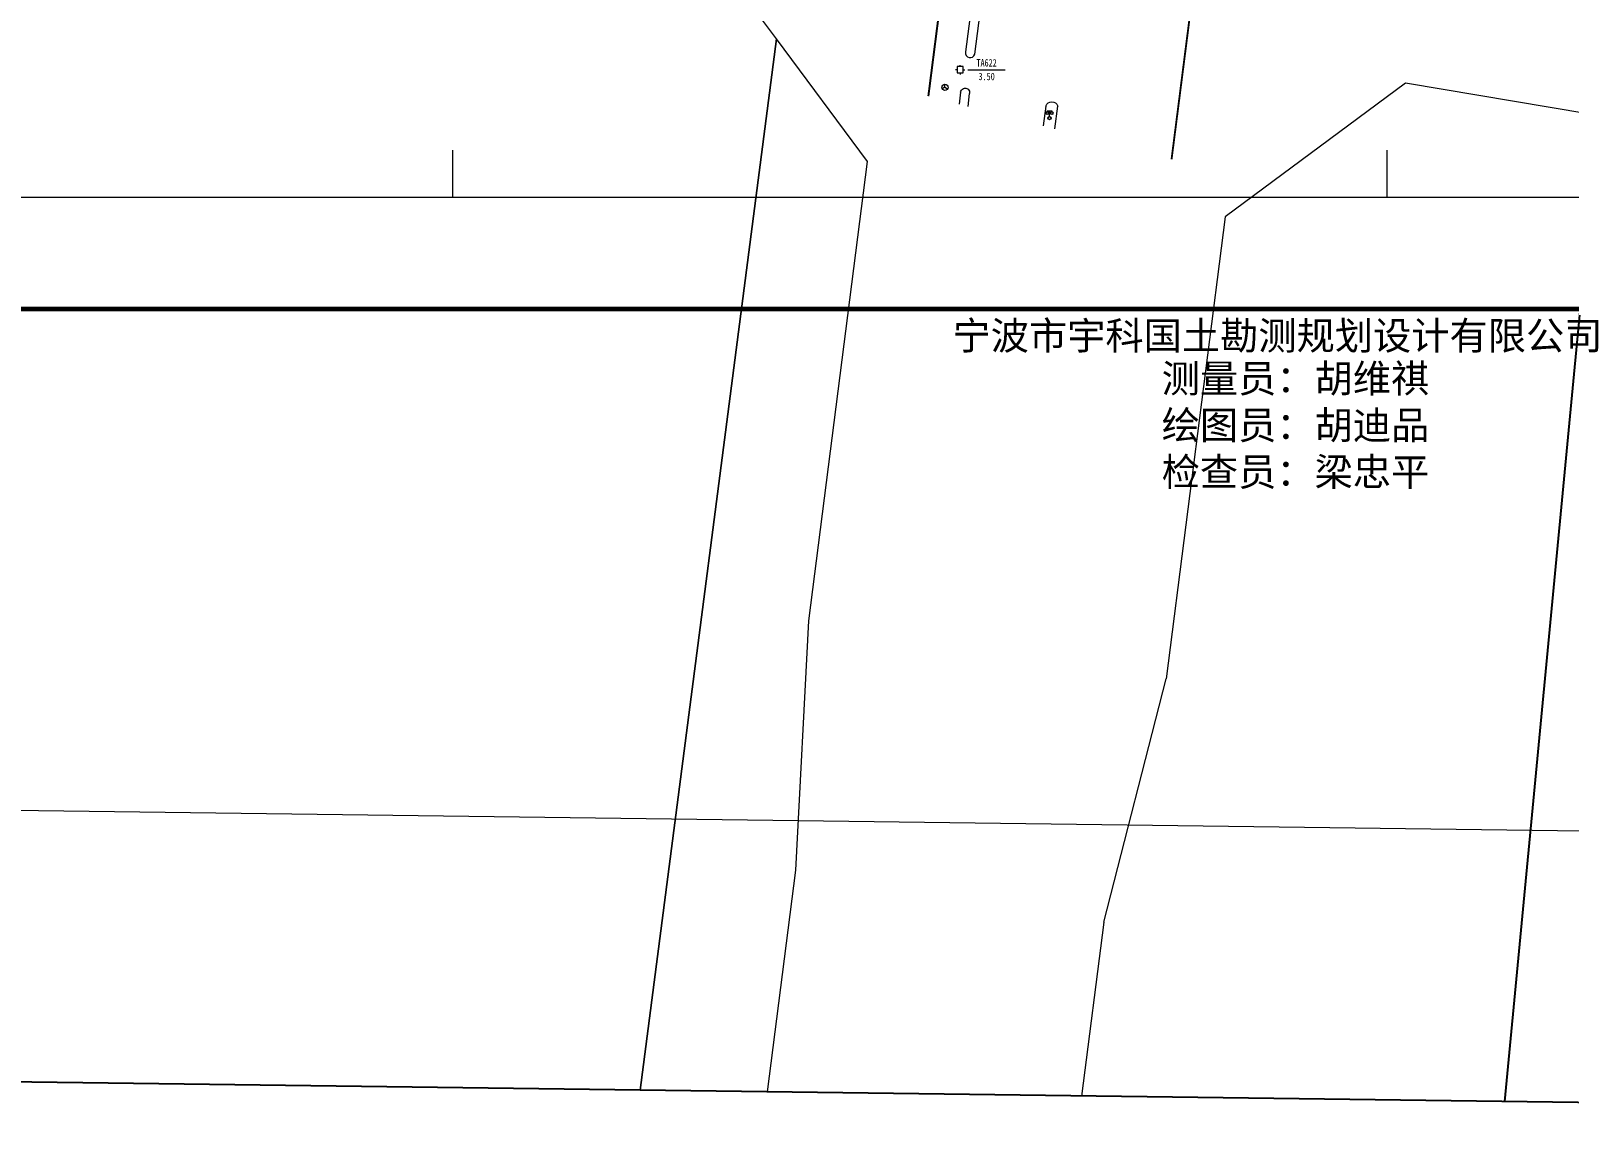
# Model space of a CAD drawing. Extents: x 274235 to 276654, y 142848 to 144425.
# Drawn here: x 275182.3 to 275429.2, y 142865.8 to 143042.7 of the extents above; entities that cross this region are included whole.
import ezdxf
from ezdxf.enums import TextEntityAlignment as Align

# ---------------------------------------------------------------- set-up
doc = ezdxf.new("R2010")
doc.units = 0
doc.header["$LTSCALE"] = 1.5
doc.header["$PDMODE"] = 1
doc.header["$PDSIZE"] = 0.2
doc.linetypes.add('X5', pattern=[3, 2, -1])
doc.layers.get('0').update_dxf_attribs({"linetype": 'CONTINUOUS', "lineweight": 0})
doc.layers.add('000 TK-局调', color=7, linetype='CONTINUOUS')
doc.layers.add('YD-用地界线', color=2, linetype='CONTINUOUS')
for name, color, linetype, lineweight in [('DLDW', 8, 'CONTINUOUS', 0), ('GXYZ', 8, 'CONTINUOUS', 0), ('KZD', 8, 'CONTINUOUS', 0), ('RD-红线', 7, 'CONTINUOUS', 13), ('TK', 7, 'CONTINUOUS', 0), ('ZBTZ', 8, 'CONTINUOUS', 0)]:
    doc.layers.add(name, color=color, linetype=linetype, lineweight=lineweight)
doc.layers.add('T2006年到2024年报批数据汇总', color=7, linetype='CONTINUOUS', lineweight=60, true_color=0x0070ff)
doc.styles.add('HZ', font='', dxfattribs={"width": 0.8})
doc.styles.add('控制点注记', font='', dxfattribs={"width": 0.8, "height": 1.2})
doc.styles.get('HZ').set_extended_font_data('NSimSun')
doc.styles.get('控制点注记').set_extended_font_data('NSimSun')

# ---------------------------------------------------------------- blocks, each defined once
blk = doc.blocks.new('gc048')
for q in [(-0.87, -0.5), (0, 1), (0.87, -0.5)]:
    blk.add_line((0, 0), q)
blk.add_circle((0, 0), 1)
blk = doc.blocks.new('gc259')
at = {"linetype": 'Continuous', "flags": 128}
for points in [[(-1, 0), (-1.5, 0)], [(-1, -1), (1, -1), (1, 1), (-1, 1), (-1, -1)], [(0, 1), (0, 1.5)], [(1, 0), (1.5, 0)], [(0, -1), (0, -1.5)]]:
    blk.add_lwpolyline(points, dxfattribs=at)
at = {"linetype": 'Continuous'}
blk.add_point((0, 0), dxfattribs=at)
blk = doc.blocks.new('gc097')
for p, q in [((-0.7, 2), (-0.7, 2.3)), ((-0.7, 2.3), (0.7, 2.3)), ((0, 0.5), (0, 2.3)), ((0.7, 2.3), (0.7, 2))]:
    blk.add_line(p, q)
for centre, radius in [((-0.7, 1.6), 0.4), ((0, 0), 0.5), ((0.73, 1.6), 0.4)]:
    blk.add_circle(centre, radius)
blk = doc.blocks.new('A$C58C25E19')
at = {"layer": '000 TK-局调'}
blk.add_lwpolyline([(-809.69, 963.9), (748.53, 963.9), (748.53, -575.06), (-809.69, -575.06)], close=True, dxfattribs=at)
blk.add_lwpolyline([(-809.69, 963.9), (748.53, 963.9), (748.53, -575.06), (-809.69, -575.06)], close=True, dxfattribs=at)
blk.add_lwpolyline([(-809.69, 963.9), (748.53, 963.9), (748.53, -575.06), (-809.69, -575.06)], close=True, dxfattribs=at)
at = {"layer": 'RD-红线'}
for points in [[(255.55, -405.95), (248.57, -396.79)], [(255.55, -405.95), (248.57, -396.79)], [(255.55, -405.95), (248.57, -396.79)], [(255.55, -405.95), (248.57, -396.79)], [(255.55, -405.95), (248.57, -396.79)], [(255.55, -405.95), (248.57, -396.79)], [(255.55, -405.95), (248.57, -396.79)], [(255.55, -405.95), (248.57, -396.79)], [(235.91, -575.06), (255.55, -405.95)], [(255.55, -405.95), (235.91, -575.06)], [(235.91, -575.06), (255.55, -405.95)], [(255.55, -405.95), (235.91, -575.06)], [(235.91, -575.06), (255.55, -405.95)], [(255.55, -405.95), (235.91, -575.06)], [(235.91, -575.06), (255.55, -405.95)], [(235.91, -575.06), (255.55, -405.95)], [(255.55, -405.95), (235.91, -575.06)], [(235.91, -575.06), (255.55, -405.95)], [(255.55, -405.95), (235.91, -575.06)], [(235.91, -575.06), (255.55, -405.95)], [(255.55, -405.95), (235.91, -575.06)], [(235.91, -575.06), (255.55, -405.95)], [(270.43, -425.46), (255.55, -405.95)], [(270.43, -425.46), (255.55, -405.95)], [(270.43, -425.46), (255.55, -405.95)], [(270.43, -425.46), (255.55, -405.95)], [(270.43, -425.46), (255.55, -405.95)], [(270.43, -425.46), (255.55, -405.95)], [(356.65, -411.72), (327.97, -433.59)], [(356.65, -411.72), (327.97, -433.59)], [(356.65, -411.72), (327.97, -433.59)], [(356.65, -411.72), (327.97, -433.59)], [(420.69, -421.65), (356.65, -411.72)], [(420.69, -421.65), (356.65, -411.72)], [(420.69, -421.65), (356.65, -411.72)], [(420.69, -421.65), (356.65, -411.72)], [(262, -499.31), (270.43, -425.46)], [(262, -499.31), (270.43, -425.46)], [(262, -499.31), (270.43, -425.46)], [(262, -499.31), (270.43, -425.46)], [(262, -499.31), (270.43, -425.46)], [(262, -499.31), (270.43, -425.46)], [(327.97, -433.59), (319.48, -507.91)], [(327.97, -433.59), (319.48, -507.91)], [(327.97, -433.59), (319.48, -507.91)], [(327.97, -433.59), (319.48, -507.91)], [(260.44, -539.4), (262, -499.31)], [(260.44, -539.4), (262, -499.31)], [(260.44, -539.4), (262, -499.31)], [(260.44, -539.4), (262, -499.31)], [(260.44, -539.4), (262, -499.31)], [(260.44, -539.4), (262, -499.31)], [(309.98, -547.09), (319.48, -507.91)], [(309.98, -547.09), (319.48, -507.91)], [(309.98, -547.09), (319.48, -507.91)], [(309.98, -547.09), (319.48, -507.91)], [(256.37, -575.06), (260.44, -539.4)], [(256.37, -575.06), (260.44, -539.4)], [(256.37, -575.06), (260.44, -539.4)], [(256.37, -575.06), (260.44, -539.4)], [(256.37, -575.06), (260.44, -539.4)], [(256.37, -575.06), (260.44, -539.4)], [(309.98, -547.09), (306.78, -575.06)], [(309.98, -547.09), (306.78, -575.06)], [(309.98, -547.09), (306.78, -575.06)], [(309.98, -547.09), (306.78, -575.06)]]:
    blk.add_lwpolyline(points, dxfattribs=at)
at = {"layer": 'YD-用地界线'}
blk.add_lwpolyline([(387.67, -416.53), (374.67, -575.06)], dxfattribs=at)

msp = doc.modelspace()

# ---------------------------------------------------------------- linework, layer by layer
msp.add_lwpolyline([(274345.832, 143819.555), (275605.722, 143802.957), (275593.986, 142912.034), (274334.095, 142928.632)], close=True)
at = {"layer": 'KZD', "linetype": 'Continuous'}
msp.add_line((275332.699, 143036.437, 3.502), (275338.699, 143036.437, 3.502), dxfattribs=at)
at = {"layer": 'T2006年到2024年报批数据汇总', "color": 6, "linetype": 'X5', "lineweight": -2, "const_width": 0.3}
for points in [[(275390.815, 143221.367), (275378.502, 143124.854), (275375.64, 143102.42), (275370.619, 143063.064), (275369.651, 143055.48), (275366.354, 143029.632), (275365.386, 143022.046)], [(275344.291, 143172.913), (275326.338, 143032.191)], [(275326.355, 143032.186), (275344.326, 143173.045)]]:
    msp.add_lwpolyline(points, dxfattribs=at)
at = {"layer": 'TK', "linetype": 'Continuous'}
for p, q in [((275250, 143015.991), (275250, 143023.491)), ((275400, 143015.991), (275400, 143023.491))]:
    msp.add_line(p, q, dxfattribs=at)
at = {"layer": 'TK', "linetype": 'Continuous', "const_width": 0.75, "flags": 128}
msp.add_lwpolyline([(274743.56, 142997.991), (275457.56, 142997.991), (275457.56, 143593.491), (274743.56, 143593.491)], close=True, dxfattribs=at)
at = {"layer": 'TK', "linetype": 'Continuous', "flags": 128}
msp.add_lwpolyline([(274761.56, 143015.991), (275439.56, 143015.991), (275439.56, 143575.491), (274761.56, 143575.491)], close=True, dxfattribs=at)
at = {"layer": 'ZBTZ', "linetype": 'Continuous', "lineweight": 9}
for points in [[(275336.604, 143072.333), (275332.33, 143039.298)], [(275333.797, 143038.92), (275336.159, 143057.231), (275337.331, 143066.208), (275338.065, 143072.208)], [(275331.519, 143032.814), (275331.277, 143030.908)], [(275332.714, 143030.534), (275332.964, 143032.59)], [(275345.227, 143030.592), (275344.77, 143027.402)], [(275346.651, 143026.913), (275347.109, 143030.598)]]:
    msp.add_lwpolyline(points, dxfattribs=at)
at = {"layer": 'ZBTZ', "linetype": 'Continuous'}
for points in [[(275336.605, 143072.33), (275332.331, 143039.295)], [(275333.798, 143038.917), (275336.16, 143057.228), (275337.332, 143066.205), (275338.066, 143072.205)], [(275331.52, 143032.811), (275331.279, 143030.907)], [(275332.716, 143030.534), (275332.965, 143032.587)]]:
    msp.add_lwpolyline(points, dxfattribs=at)
at = {"layer": 'ZBTZ', "linetype": 'Continuous', "lineweight": 9, "flags": 128}
for points, elevation in [([(275332.33, 143039.298, 0.9797978), (275333.797, 143038.92)], 3.47), ([(275331.519, 143032.814, -1.0442358), (275332.964, 143032.59)], 3.499), ([(275345.227, 143030.592, -0.7444771), (275347.109, 143030.598)], 3.716)]:
    msp.add_lwpolyline(points, format="xyb", dxfattribs=dict(at, elevation=elevation))
at = {"layer": 'ZBTZ', "linetype": 'Continuous', "flags": 128}
for points, elevation in [([(275332.331, 143039.295, 0.9797978), (275333.798, 143038.917)], 3.47), ([(275331.52, 143032.811, -1.0442358), (275332.965, 143032.587)], 3.499)]:
    msp.add_lwpolyline(points, format="xyb", dxfattribs=dict(at, elevation=elevation))

# ---------------------------------------------------------------- block references
at = {"rotation": 359.2452370376578}
msp.add_blockref('A$C58C25E19', (275051.771, 143450.675), dxfattribs=at)
at = {"layer": 'DLDW', "linetype": 'Continuous', "lineweight": 9, "xscale": 0.5, "yscale": 0.5, "zscale": 0.5}
msp.add_blockref('gc097', (275345.792, 143028.657), dxfattribs=at)
at = {"layer": 'DLDW', "linetype": 'Continuous', "lineweight": 9, "xscale": 0.5, "yscale": 0.5}
msp.add_blockref('gc097', (275345.793, 143028.665), dxfattribs=at)
at = {"layer": 'GXYZ', "linetype": 'Continuous', "xscale": 0.5, "yscale": 0.5}
msp.add_blockref('gc048', (275329.003, 143033.607), dxfattribs=at)
msp.add_blockref('gc048', (275329.003, 143033.607), dxfattribs=at)
at = {"layer": 'KZD', "linetype": 'Continuous', "xscale": 0.5, "yscale": 0.5}
msp.add_blockref('gc259', (275331.449, 143036.437, 3.502), dxfattribs=at)

# ---------------------------------------------------------------- texts
at = {"layer": 'KZD', "linetype": 'Continuous', "style": '控制点注记', "width": 0.8}
for s, p in [('TA622', (275335.699, 143037.537, 3.502)), ('3.50', (275335.699, 143035.337, 3.502))]:
    msp.add_text(s, height=1.2, dxfattribs=at).set_placement(p, align=Align.MIDDLE)
at = {"layer": 'TK', "linetype": 'Continuous', "style": 'HZ'}
for s, p in [('宁波市宇科国土勘测规划设计有限公司', (275330.214, 142993.727)), ('测量员：胡维祺', (275363.798, 142986.855)), ('绘图员：胡迪品', (275363.798, 142979.355)), ('检查员：梁忠平', (275363.798, 142971.855))]:
    msp.add_text(s, height=4.5, dxfattribs=at).set_placement(p, align=Align.MIDDLE_LEFT)

doc.saveas('drawing.dxf')
